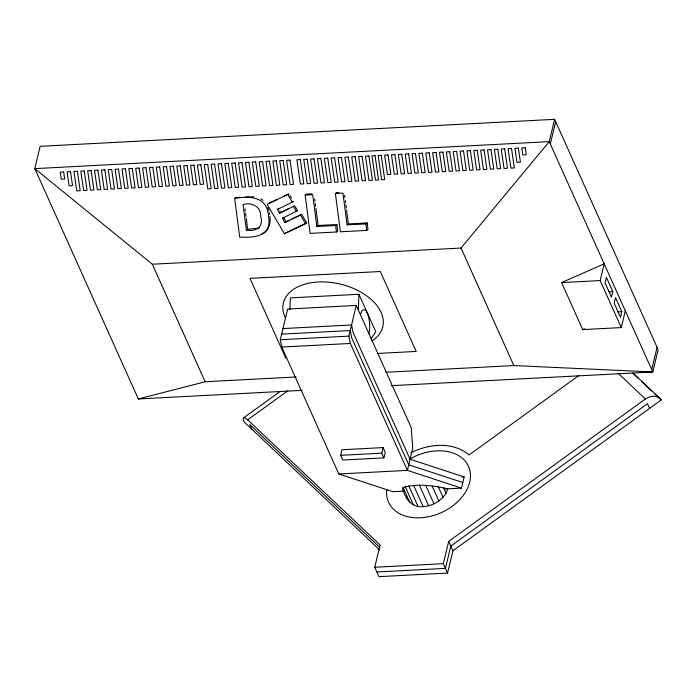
<?xml version="1.0" encoding="UTF-8"?>
<svg xmlns="http://www.w3.org/2000/svg" width="696" height="696" viewBox="0 0 696 696"><rect width="100%" height="100%" fill="white"/><g stroke="black" fill="none" stroke-linecap="round" stroke-linejoin="round"><path stroke-width="1.04" d="M289.919 309.511L290.336 297.888L358.927 294.286L375.831 331.896L371.038 338.343M358.362 310.138L358.927 294.286M280.288 339.709L287.657 309.05L356.248 305.448L411.205 427.544L412.754 448.085L407.404 470.383L338.813 473.985L281.767 347.06L280.288 339.709L348.887 336.116L356.248 305.448M340.622 455.332L341.962 449.755L383.122 447.598L385.236 452.296L383.896 457.872L342.736 460.03L340.622 455.332L381.782 453.174L383.896 457.872M381.782 453.174L383.122 447.598M654.953 394.093L661.2 399.991A16.121 10.918 -46.6 0 0 645.383 398.991L448.702 541.375L452.922 550.771L447.572 573.069L378.981 576.671L374.752 567.275L380.103 544.968L247.654 419.853A16.121 3.193 54.1 0 0 244.07 421.88L379.598 549.901M447.572 573.069L443.343 563.673L448.702 541.375M445.605 488.931L461.492 488.096L464.171 476.943L410.083 459.23L353.037 332.314L351.567 324.962L282.967 328.564M554.616 119.329L549.257 141.627L461.013 248.037L152.337 264.228L34.8 168.623L40.151 146.317L554.616 119.329L658.129 349.662L652.778 371.969L391.204 385.688M550.318 143.976L555.669 121.678M621.293 327.581L600.169 280.575L604.189 263.845L561.585 282.593L582.709 329.608L621.293 327.581L625.312 310.851M612.767 291.502L611.436 297.079L605.094 282.976L606.433 277.4L612.767 291.502L608.852 291.711M621.859 311.73L620.519 317.306L614.185 303.204L615.525 297.627L621.859 311.73L617.944 311.939M651.717 369.611L657.076 347.313M446.032 493.177L447.772 488.818C433.338 485.582 417.461 483.233 403.08 487.531L402.61 488.618C405.011 498.293 412.058 508.097 423.177 506.618C432.303 505.905 441.229 501.103 446.032 493.177L443.57 487.705M234.674 198.482C250.49 195.463 267.36 196.951 268.578 216.499C272.11 236.048 254.753 238.093 239.702 237.066L234.674 198.482L235.961 197.516L240.207 197.29M284.916 222.572L286.039 221.728L283.603 217.343L282.48 218.187L284.916 222.572L301.62 214.368L306.805 222.929L284.481 233.795L267.177 204.415L288.97 193.792M246.401 230.176C256.119 231.777 263.819 227.053 260.73 216.569C261.252 206.669 251.848 201.84 243.069 204.615L246.401 230.176L247.689 229.201L257.842 228.297L259.443 227.575M294.686 205.772L279.566 213.237L277.365 209.479L278.487 208.635M277.365 209.479L293.529 201.518M279.566 213.237L288.153 208.861M305.152 195.097L312.704 194.706L316.837 226.478L318.124 225.504L336.899 224.521L337.743 231.029L336.455 231.994L310.138 233.377L305.152 195.097L306.44 194.132L311.834 193.853M282.48 218.187L297.601 210.723L295.174 206.599M335.402 193.514L342.954 193.114L347.095 224.886L348.383 223.921L367.149 222.938L368.001 229.436L366.714 230.402L340.387 231.785L335.402 193.514L336.69 192.548L338.848 192.435M284.481 233.795L285.604 232.96M316.837 226.478L335.611 225.495L336.899 224.521M347.095 224.886L365.861 223.903L367.149 222.938M243.678 417.826L279.496 391.9M247.654 419.853L287.831 390.769M578.759 375.57L469.113 454.94C452.8 441.273 428.64 443.761 410.77 452.878M452.922 550.771L661.2 399.991M261.774 234.187C268.813 231.629 270.892 223.164 269.926 216.421M269.239 203.128L276.756 199.569M283.333 196.463L288.031 194.236M286.039 221.728L288.962 220.354M291.885 218.97L300.646 214.829M286.561 232.499L306.805 222.929M582.709 329.608L584.692 328.73M386.019 372.256L513.822 365.557L652.778 371.969L549.257 141.627L34.8 168.623L138.321 398.956L205.146 381.747L296.131 376.98M245.514 197.011L253.892 196.759M561.585 282.593L600.169 280.575M281.628 334.132L350.227 330.539L351.697 337.882L408.743 464.806L462.831 482.519M281.767 347.06L350.366 343.459L407.404 470.383L461.492 488.096M377.423 353.464L416.199 351.428L380.286 271.518L249.96 278.356L285.873 358.266M138.321 398.956L302.203 390.36M462.022 477.056L464.171 476.943M404.506 491.089L392.901 491.698L338.813 473.985M374.752 567.275L443.343 563.673M376.867 571.973L445.457 568.371L450.817 546.073L647.497 403.689L649.603 408.387M260.922 198.891L263.071 200.413M632.995 373.012L659.538 398.086M633.09 373.447L638.554 378.607M641.677 381.556L651.83 391.143M618.057 373.178L645.383 398.991M379.851 547.439L249.768 424.56L251.874 429.258M300.498 215.212L305.683 223.773M289.98 195.506L291.502 198.082M287.848 194.636L292.407 202.362M293.564 206.616L296.479 211.567M279.809 210.888L280.688 212.393M461.013 248.037L513.822 365.557M438.254 486.748L443.013 497.327M432.181 485.999L438.906 500.955M425.769 485.521L434.008 503.843M419.462 485.338L428.64 505.774M413.676 485.469L423.177 506.618M408.804 485.895L417.991 506.331M405.194 486.6L413.424 504.922M403.08 487.531L409.805 502.486M152.337 264.228L205.146 381.747M267.821 207.495L268.908 210.557M406.551 496.248L407.369 499.189M348.887 336.116L350.366 343.459M269.291 212.55L269.674 214.533M365.861 223.903L366.714 230.402M344.659 195.324L344.929 197.446M345.346 200.622L345.625 202.736M345.895 204.859L346.312 208.034M346.591 210.149L348.383 223.921M335.611 225.495L336.455 231.994M314.679 199.03L314.957 201.153M315.227 203.267L315.645 206.442M315.923 208.565L318.124 225.504M245.053 208.965L245.331 211.097M245.61 213.228L246.027 216.421M246.306 218.553L247.689 229.201M409.405 459.36A43.805 31.033 -24.2 0 1 468.782 467.042A43.805 31.033 -24.2 0 1 432.503 515.788A43.805 31.033 -24.2 0 1 386.785 489.74M360.476 314.844A14.599 4.95 87 0 1 367.375 313.078A14.599 4.95 87 0 1 368.932 333.636M285.064 317.411A51.104 31.642 13.5 0 1 342.858 284.734A51.104 31.642 13.5 0 1 371.812 341.005M63.658 171.999L60.23 172.182L61.239 179.185L64.676 179.002L63.658 171.999M70.513 171.634L67.086 171.816L69.113 185.823L72.549 185.641L70.513 171.634M77.378 171.277L73.95 171.46L76.76 190.878L80.188 190.695L77.378 171.277M84.233 170.92L80.806 171.094L83.624 190.513L87.052 190.339L84.233 170.92M91.098 170.555L87.661 170.738L90.48 190.156L93.908 189.973L91.098 170.555M97.953 170.198L94.526 170.381L97.336 189.791L100.772 189.617L97.953 170.198M104.818 169.841L101.381 170.015L104.2 189.434L107.628 189.251L104.818 169.841M111.673 169.476L108.245 169.659L111.056 189.077L114.492 188.894L111.673 169.476M118.529 169.119L115.101 169.302L117.92 188.712L121.348 188.538L118.529 169.119M125.393 168.763L121.965 168.937L124.775 188.355L128.203 188.172L125.393 168.763M132.249 168.397L128.821 168.58L131.64 187.998L135.067 187.816L132.249 168.397M139.113 168.041L135.685 168.214L138.495 187.633L141.923 187.459L139.113 168.041M145.969 167.675L142.541 167.858L145.351 187.276L148.787 187.094L145.969 167.675M152.833 167.318L149.396 167.501L152.215 186.919L155.643 186.737L152.833 167.318M159.689 166.962L156.261 167.136L159.071 186.554L162.507 186.371L159.689 166.962M166.544 166.596L163.116 166.779L165.935 186.197L169.363 186.015L166.544 166.596M173.408 166.24L169.981 166.422L172.791 185.832L176.219 185.658L173.408 166.24M180.264 165.883L176.836 166.057L179.655 185.475L183.083 185.293L180.264 165.883M187.128 165.518L183.701 165.7L186.511 185.119L189.938 184.936L187.128 165.518M193.984 165.161L190.556 165.344L193.375 184.753L196.803 184.579L193.984 165.161M200.848 164.795L197.412 164.978L200.231 184.397L203.658 184.214L200.848 164.795M207.704 164.439L204.276 164.621L207.791 188.894L211.227 188.712L207.704 164.439M214.568 164.082L211.132 164.256L214.655 188.529L218.083 188.346L214.568 164.082M221.424 163.717L217.996 163.899L221.511 188.172L224.939 187.99L221.424 163.717M228.279 163.36L224.851 163.543L228.375 187.807L231.803 187.633L228.279 163.36M235.144 163.003L231.716 163.177L235.231 187.45L238.658 187.268L235.144 163.003M241.999 162.638L238.571 162.821L242.095 187.094L245.523 186.911L241.999 162.638M248.864 162.281L245.436 162.464L248.95 186.728L252.378 186.554L248.864 162.281M255.719 161.924L252.291 162.098L255.806 186.371L259.243 186.189L255.719 161.924M262.583 161.559L259.147 161.742L262.67 186.015L266.098 185.832L262.583 161.559M269.439 161.202L266.011 161.376L269.526 185.649L272.962 185.475L269.439 161.202M276.303 160.837L272.867 161.02L276.39 185.293L279.818 185.11L276.303 160.837M283.159 160.48L279.731 160.663L283.246 184.927L286.674 184.753L283.159 160.48M290.014 160.124L286.587 160.297L290.11 184.571L293.538 184.388L290.014 160.124M300.307 159.584L296.879 159.758L300.394 184.031L303.83 183.848L300.307 159.584M307.171 159.219L303.734 159.401L307.258 183.674L310.686 183.492L307.171 159.219M314.026 158.862L310.599 159.045L314.113 183.309L317.541 183.135L314.026 158.862M320.882 158.505L317.454 158.679L320.978 182.952L324.406 182.77L320.882 158.505M327.746 158.14L324.319 158.323L327.833 182.596L331.261 182.413L327.746 158.14M334.602 157.783L331.174 157.957L334.698 182.23L338.125 182.056L334.602 157.783M341.466 157.418L338.038 157.601L341.553 181.874L344.981 181.691L341.466 157.418M348.322 157.061L344.894 157.244L348.409 181.508L351.845 181.334L348.322 157.061M355.186 156.704L351.75 156.878L355.273 181.151L358.701 180.969L355.186 156.704M362.042 156.339L358.614 156.522L362.129 180.795L365.565 180.612L362.042 156.339M368.906 155.982L365.47 156.165L368.993 180.429L372.421 180.255L368.906 155.982M375.048 155.66L371.977 155.817L375.492 180.09L378.563 179.933L375.048 155.66M381.19 155.339L378.119 155.495L381.634 179.768L384.705 179.611L381.19 155.339M388.046 154.973L384.618 155.156L387.437 174.574L390.865 174.391L388.046 154.973M394.91 154.616L391.483 154.799L394.293 174.218L397.72 174.035L394.91 154.616M401.766 154.26L398.338 154.434L401.157 173.852L404.585 173.678L401.766 154.26M408.63 153.894L405.202 154.077L408.013 173.495L411.44 173.313L408.63 153.894M415.486 153.538L412.058 153.72L414.877 173.13L418.305 172.956L415.486 153.538M422.35 153.181L418.914 153.355L421.733 172.773L425.16 172.591L422.35 153.181M429.206 152.816L425.778 152.998L428.588 172.417L432.025 172.234L429.206 152.816M436.07 152.459L432.634 152.641L435.452 172.051L438.88 171.877L436.07 152.459M442.926 152.093L439.498 152.276L442.308 171.695L445.745 171.512L442.926 152.093M449.781 151.737L446.353 151.919L449.172 171.338L452.6 171.155L449.781 151.737M456.646 151.38L453.218 151.554L456.028 170.972L459.456 170.798L456.646 151.38M463.501 151.015L460.073 151.197L462.892 170.616L466.32 170.433L463.501 151.015M470.365 150.658L466.938 150.841L469.748 170.259L473.176 170.076L470.365 150.658M477.221 150.301L473.793 150.475L476.612 169.894L480.04 169.711L477.221 150.301M484.085 149.936L480.649 150.119L483.468 169.537L486.895 169.354L484.085 149.936M490.941 149.579L487.513 149.762L490.323 169.171L493.76 168.998L490.941 149.579M497.805 149.222L494.369 149.396L497.188 168.815L500.615 168.632L497.805 149.222M504.661 148.857L501.233 149.04L504.043 168.458L507.48 168.275L504.661 148.857M511.517 148.5L508.089 148.674L510.907 168.093L514.335 167.919L511.517 148.5M518.381 148.135L514.953 148.318L516.98 162.325L520.408 162.142L518.381 148.135M525.236 147.778L521.809 147.961L522.827 154.964L526.254 154.782L525.236 147.778"/></g></svg>
